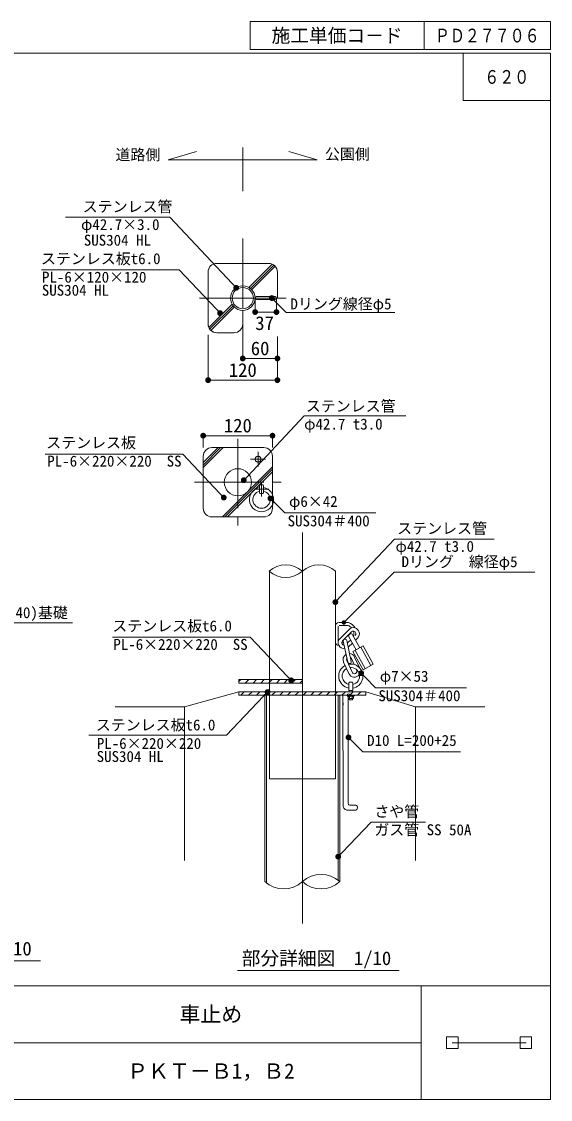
# Model space of a CAD drawing. Units: millimetres at full size, sheet at 1:10. Extents: x 266 to 3005, y 4223 to 6089.
# Drawn here: x 2089 to 3005, y 4223 to 6089 of the extents above; entities that cross this region are included whole.
import ezdxf
from ezdxf.enums import TextEntityAlignment as Align

# ---------------------------------------------------------------- set-up
doc = ezdxf.new("R2010")
doc.units = ezdxf.units.MM
doc.header["$LTSCALE"] = 10
doc.header["$PDMODE"] = 32
doc.header["$PDSIZE"] = 5
for name, pattern in [('CHAIN', [18.5, 12, -1.5, 3.5, -1.5]), ('DASHED_SPACED', [12, 6, -6]), ('USER1', [200, 125, -25, 25, -25])]:
    doc.linetypes.add(name, pattern=pattern)
for name, color, linetype, lineweight in [('0_2', 7, 'Continuous', 13), ('C', 1, 'CHAIN', 18), ('H', 6, 'DASHED_SPACED', 5), ('K', 7, 'Continuous', 20), ('K-1', 2, 'Continuous', 15), ('K-2', 7, 'Continuous', 13), ('ハッチ', 4, 'Continuous', 13), ('寸法', 1, 'Continuous', 13), ('本体', 7, 'Continuous', 13)]:
    doc.layers.add(name, color=color, linetype=linetype, lineweight=lineweight)
doc.styles.add('ＭＳ ゴシック', font='')
doc.styles.get('ＭＳ ゴシック').set_extended_font_data('MS Gothic')
pattern_1 = [(45, (51.18, -67.41), (-6.73519, 6.73519), [])]

# ---------------------------------------------------------------- blocks, each defined once
blk = doc.blocks.new('filled_dot')
at = {"color": 0, "linetype": 'Continuous', "lineweight": -2, "const_width": 1.25}
blk.add_lwpolyline([(-0.625, 0, 1), (0.625, 0, 1)], format="xyb", close=True, dxfattribs=at)

msp = doc.modelspace()

# ---------------------------------------------------------------- hatches: boundary and pattern name
at = {"layer": 'ハッチ'}
h = msp.add_hatch(dxfattribs=at)
h.set_pattern_fill('USER', color=256, style=0, pattern_type=2)
h.set_pattern_definition([(45, (-1873.85, 0), (-63.6396, 63.6396), []), (45, (-1869.5, 0), (-63.6396, 63.6396), []), (45, (-1865.15, 0), (-63.6396, 63.6396), [])])
h.paths.add_polyline_path([(2411.76, 5655.37, -0.41421), (2426.76, 5670.37), (2516.76, 5670.37, -0.41421), (2531.76, 5655.37), (2531.76, 5610.37), (2493.11, 5610.37, 0.66818), (2456.66, 5625.47, 0.66818), (2471.76, 5589.02), (2471.76, 5565.37, -0.41421), (2456.76, 5550.37), (2426.76, 5550.37, -0.45826), (2411.76, 5567.77)])
h = msp.add_hatch(dxfattribs=at)
h.set_pattern_fill('USER', color=256, style=0, pattern_type=2)
h.set_pattern_definition([(45, (-1882.38, -105.55), (-63.6396, 63.6396), []), (45, (-1878.03, -105.55), (-63.6396, 63.6396), []), (45, (-1873.68, -105.55), (-63.6396, 63.6396), [])])
h.paths.add_polyline_path([(2403.23, 5246.44), (2403.23, 5336.44, -0.41421), (2418.23, 5351.44), (2508.23, 5351.44, -0.41421), (2523.23, 5336.44), (2523.23, 5246.44, -0.41421), (2508.23, 5231.44), (2418.23, 5231.44, -0.41421)])
h.paths.add_polyline_path([(2439.73, 5291.44, -1), (2486.73, 5291.44, -1)], flags=16)
h = msp.add_hatch(dxfattribs=at)
h.set_pattern_fill('USER', color=256, style=0, pattern_type=2)
h.set_pattern_definition(pattern_1)
h.paths.add_polyline_path([(2574.94, 4943.73), (2464.94, 4943.73), (2464.94, 4949.73), (2574.94, 4949.73)])
h = msp.add_hatch(dxfattribs=at)
h.set_pattern_fill('USER', color=256, style=0, pattern_type=2)
h.set_pattern_definition(pattern_1)
h.paths.add_polyline_path([(2684.94, 4922.62), (2464.94, 4922.62), (2464.94, 4928.62), (2684.94, 4928.62)])

# ---------------------------------------------------------------- linework, layer by layer
at = {"layer": '0_2'}
msp.add_line((2780.74, 4320.9), (1808.8, 4320.9), dxfattribs=at)
at = {"layer": '0_2', "color": 1}
msp.add_lwpolyline([(1764.9, 5148.2), (1771.98, 5141.13), (1864.9, 5048.2), (2177.16, 5048.2)], dxfattribs=at)
at = {"layer": 'C'}
for p, q in [((2471.76, 5713.5), (2471.76, 5544.02)), ((2396.76, 5610.37), (2546.76, 5610.37)), ((2463.23, 5366.44), (2463.23, 5216.44)), ((2498.23, 5318.61), (2498.23, 5344.27)), ((2485.4, 5331.44), (2511.05, 5331.44)), ((2388.23, 5291.44), (2538.23, 5291.44)), ((2504.23, 5266.61), (2504.23, 5292.27)), ((2491.4, 5279.44), (2517.05, 5279.44))]:
    msp.add_line(p, q, dxfattribs=at)
at = {"layer": 'H'}
msp.add_circle((2498.23, 5331.44), 5, dxfattribs=at)
at = {"layer": 'K'}
for radius in [21.35, 18.35]:
    msp.add_circle((2471.76, 5610.37), radius, dxfattribs=at)
at = {"layer": 'K-1'}
for p, q in [((2516.76, 5670.37), (2426.76, 5670.37)), ((2411.76, 5655.37), (2411.76, 5565.37)), ((2531.76, 5610.37), (2531.76, 5655.37)), ((2530.11, 5610.37), (2531.76, 5610.37)), ((2471.76, 5565.37), (2471.76, 5589.02)), ((2426.76, 5550.37), (2456.76, 5550.37)), ((2508.23, 5351.44), (2418.23, 5351.44)), ((2403.23, 5336.44), (2403.23, 5246.44)), ((2523.23, 5270.39), (2523.23, 5336.44)), ((2523.23, 5246.44), (2523.23, 5252.5)), ((2418.23, 5231.44), (2508.23, 5231.44)), ((2574.94, 4949.73), (2464.94, 4949.73)), ((2464.94, 4949.73), (2464.94, 4943.73)), ((2574.94, 4943.73), (2574.94, 4949.73)), ((2574.94, 4943.73), (2464.94, 4943.73))]:
    msp.add_line(p, q, dxfattribs=at)
msp.add_lwpolyline([(2684.94, 4922.62), (2464.94, 4922.62), (2464.94, 4928.62), (2684.94, 4928.62)], close=True, dxfattribs=at)
msp.add_circle((2463.23, 5291.44), 23.5, dxfattribs=at)
for centre, start, end in [((2426.76, 5655.37), 90, 180), ((2516.76, 5655.37), 0, 90), ((2426.76, 5565.37), 180, 270), ((2456.76, 5565.37), 270, 0), ((2418.23, 5336.44), 90, 180), ((2508.23, 5336.44), 0, 90), ((2508.23, 5246.44), 270, 0)]:
    msp.add_arc(centre, 15, start, end, dxfattribs=at)
at = {"layer": 'K-2'}
for p, q in [((2495.61, 5612.87), (2527.61, 5612.87)), ((2495.61, 5607.87), (2527.61, 5607.87)), ((2500.56, 5273.99), (2500.56, 5284.9)), ((2507.35, 5286.72), (2501.1, 5286.72)), ((2507.89, 5273.99), (2507.89, 5284.9)), ((2507.35, 5272.17), (2501.1, 5272.17)), ((2637.09, 5015.12), (2637.09, 5042.12)), ((2638.59, 5048.62), (2655.02, 5048.62)), ((2638.59, 5043.62), (2654.09, 5043.62)), ((2655.8, 5036.64), (2640.18, 5021.15)), ((2660.03, 5032.38), (2644.41, 5016.89)), ((2655.72, 5023.65), (2668.15, 5001.33)), ((2661.92, 5027.11), (2674.35, 5004.78)), ((2670.59, 5021.73), (2666.93, 5018.11)), ((2643.07, 5013.62), (2646.38, 5013.62)), ((2653.79, 4979.85), (2645.86, 5015.99)), ((2651.72, 5017.27), (2659.65, 4981.13)), ((2658.67, 5018.36), (2652.76, 5012.51)), ((2661.7, 5012.91), (2654.97, 5006.24)), ((2676.26, 5005.85), (2693.77, 4974.39)), ((2664.75, 4975.86), (2659.95, 4986.27)), ((2673.83, 4970.49), (2665.4, 4988.78)), ((2666.24, 5000.27), (2683.75, 4968.81)), ((2655.53, 4960.01), (2646.33, 4979.99)), ((2660.98, 4962.52), (2651.78, 4982.5)), ((2655.28, 4932.44), (2655.28, 4943.35)), ((2662.07, 4945.17), (2655.82, 4945.17)), ((2655.82, 4930.62), (2655.82, 4928.62)), ((2662.07, 4930.62), (2655.82, 4930.62)), ((2662.07, 4930.62), (2662.07, 4928.62)), ((2662.6, 4932.44), (2662.6, 4943.35)), ((2645.19, 4921.72), (2645.47, 4921.44)), ((2645.19, 4917.32), (2645.47, 4917.59)), ((2665.08, 4922.62), (2652.8, 4922.62)), ((2652.8, 4922.62), (2652.8, 4921.73)), ((2665.08, 4921.73), (2652.8, 4921.73)), ((2652.8, 4921.73), (2654.51, 4920.99)), ((2654.51, 4920.6), (2654.42, 4920.69)), ((2654.51, 4918.44), (2654.42, 4918.34)), ((2654.42, 4918.34), (2654.42, 4914.49)), ((2654.51, 4920.99), (2654.51, 4917.22)), ((2662.27, 4916.89), (2655.62, 4916.89)), ((2655.94, 4916.89), (2655.94, 4914.88)), ((2655.94, 4914.88), (2656.48, 4914.42)), ((2655.94, 4914.88), (2661.94, 4914.88)), ((2656.48, 4914.42), (2661.4, 4914.42)), ((2656.73, 4920.99), (2656.73, 4917.22)), ((2661.16, 4920.99), (2661.16, 4917.22)), ((2661.94, 4916.89), (2661.94, 4914.88)), ((2665.08, 4921.73), (2663.37, 4920.99)), ((2663.37, 4920.99), (2663.37, 4917.22)), ((2665.08, 4922.62), (2665.08, 4921.73)), ((2645.19, 4909.32), (2645.47, 4909.04)), ((2645.47, 4909.04), (2645.47, 4905.19))]:
    msp.add_line(p, q, dxfattribs=at)
msp.add_lwpolyline([(2662.51, 4998.19), (2679.99, 5007.92), (2697.5, 4976.47), (2680.03, 4966.74)], close=True, dxfattribs=at)
for centre, radius, start, end in [((2495.61, 5610.37), 2.5, 90, 270), ((2527.61, 5610.37), 2.5, 270, 90), ((2503.91, 5284.9), 3.35, 147.13278, 180), ((2504.54, 5284.9), 3.35, 0, 32.86722), ((2504.23, 5261.44), 21, 100.041, 79.959), ((2504.23, 5261.44), 15, 104.1283, 75.8717), ((2503.91, 5273.99), 3.35, 180, 212.86722), ((2504.54, 5273.99), 3.35, 327.13278, 0), ((2638.59, 5042.12), 6.5, 90, 180), ((2647.84, 5028.62), 16.25, 40.78953, 67.38014), ((2647.84, 5028.62), 21.25, 29.96868, 70.25008), ((2658.82, 5025.38), 3.55, 29.10692, 209.10692), ((2663.2, 5029.19), 10.5, 314.75849, 134.75849), ((2663.2, 5029.19), 4.5, 314.75849, 134.75849), ((2647.84, 5028.62), 16.25, 344.49546, 18.1731), ((2638.59, 5015.12), 6.5, 180, 268.15409), ((2647.57, 5013.7), 10.5, 134.75849, 275.89145), ((2647.57, 5013.7), 4.5, 134.75849, 267.10605), ((2648.79, 5016.63), 3, 12.36971, 192.36971), ((2647.57, 5013.7), 10.5, 309.66667, 314.75849), ((2655.86, 4984.38), 10.5, 118.98382, 204.73942), ((2655.86, 4984.38), 4.5, 144.21773, 204.73942), ((2655.86, 4984.38), 10.5, 24.73942, 85.78072), ((2655.86, 4984.38), 4.5, 24.73942, 60.59708), ((2658.94, 4955.68), 21, 118.23822, 259.959), ((2658.94, 4955.68), 15, 119.64067, 255.8717), ((2656.72, 4980.49), 3, 192.36971, 12.36971), ((2658.94, 4955.68), 21, 280.041, 101.75497), ((2658.94, 4955.68), 15, 284.1283, 96.40509), ((2665.07, 4964.4), 4.5, 204.73942, 36.46282), ((2665.07, 4964.4), 10.5, 204.73942, 325.18209), ((2658.63, 4943.35), 3.35, 147.13278, 180), ((2658.63, 4932.44), 3.35, 180, 212.86722), ((2659.25, 4943.35), 3.35, 0, 32.86722), ((2659.25, 4932.44), 3.35, 327.13278, 0), ((2655.62, 4922.7), 2.04, 237.13278, 302.86722), ((2655.62, 4918.93), 2.04, 237.13278, 302.86722), ((2658.94, 4928.34), 7.68, 252.88, 286.77865), ((2658.94, 4924.57), 7.68, 253, 287), ((2662.27, 4922.7), 2.04, 237.13278, 302.86722), ((2662.27, 4918.93), 2.04, 237.13278, 302.86722)]:
    msp.add_arc(centre, radius, start, end, dxfattribs=at)
msp.add_point((2654.94, 4922.62), dxfattribs=at)
at = {"layer": '寸法', "color": 3}
for p, q in [((2342.65, 5849.86), (2391.9, 5864.02)), ((2600.86, 5849.86), (2551.62, 5864.02)), ((2342.65, 5849.86), (2600.86, 5849.86)), ((1451.67, 4462.38), (2121.47, 4462.38)), ((2462.88, 4445.76), (2742.62, 4445.76))]:
    msp.add_line(p, q, dxfattribs=at)
at = {"layer": '寸法', "color": 3, "linetype": 'USER1'}
msp.add_line((2471.76, 5795.55), (2471.76, 5871.16), dxfattribs=at)
at = {"layer": '寸法'}
for points in [[(2460.47, 5628.18), (2453.62, 5635.47), (2345.33, 5750.76), (2164.98, 5750.76)], [(2432.43, 5584.41), (2425.55, 5591.66), (2361.38, 5659.33), (2123.15, 5659.33)], [(2522.07, 5610.46), (2529.09, 5603.34), (2546.94, 5585.25), (2735.21, 5585.25)], [(2473.4, 5294.97), (2480.25, 5302.26), (2578.14, 5406.47), (2753.95, 5406.21)], [(2438.86, 5264.98), (2431.98, 5272.24), (2367.81, 5339.9), (2129.58, 5339.9)], [(2519.61, 5263.52), (2526.63, 5256.4), (2544.47, 5238.32), (2701.91, 5238.32)], [(2632.09, 5083.95), (2638.96, 5091.23), (2734.66, 5192.63), (2907.32, 5192.63)], [(2646.81, 5048.62), (2652.11, 5053.92), (2733.96, 5135.77), (2977.28, 5135.77)], [(2555.49, 4948.39), (2548.61, 4955.65), (2484.44, 5023.31), (2246.2, 5023.31)], [(2676.84, 4960.74), (2683.86, 4953.62), (2701.7, 4935.54), (2859.14, 4935.54)], [(2514.68, 4928.12), (2507.8, 4920.87), (2443.63, 4853.2), (2205.4, 4853.2)], [(2654.82, 4849.6), (2661.84, 4842.48), (2679.68, 4824.4), (2848.77, 4824.4)], [(2637.09, 4643.04), (2643.98, 4650.29), (2694.16, 4703.03), (2788.07, 4703.03)]]:
    msp.add_lwpolyline(points, dxfattribs=at)
at = {"layer": '本体'}
for p, q in [((2484.47, 6089.29), (3004.58, 6089.29)), ((2484.47, 6089.29), (2484.47, 6040.91)), ((2785.67, 6089.29), (2785.67, 6040.91)), ((3004.58, 6089.29), (3004.58, 6040.91)), ((2484.47, 6040.91), (3004.58, 6040.91)), ((2853.24, 6034.42), (2853.24, 5952.42)), ((3004.58, 5952.42), (2853.24, 5952.42)), ((2426.76, 5670.37), (2516.76, 5670.37)), ((2411.76, 5567.77), (2411.76, 5655.37)), ((2471.76, 5589.02), (2471.76, 5565.37)), ((2456.76, 5550.37), (2426.76, 5550.37)), ((2418.23, 5351.44), (2508.23, 5351.44)), ((2403.23, 5246.44), (2403.23, 5336.44)), ((2523.23, 5336.44), (2523.23, 5246.44)), ((2508.23, 5231.44), (2418.23, 5231.44)), ((2517.79, 4777.62), (2517.79, 5137.36)), ((2632.09, 4777.62), (2632.09, 5137.36)), ((2464.94, 4928.62), (2370.71, 4902.62)), ((2684.94, 4928.62), (2770.71, 4902.62)), ((2464.94, 4922.62), (2517.79, 4922.62)), ((2509.79, 4599.76), (2509.79, 4922.62)), ((2512.79, 4596.72), (2512.79, 4922.62)), ((2637.09, 4601.88), (2637.09, 4922.62)), ((2640.09, 4599.76), (2640.09, 4922.62)), ((2645.26, 4922.62), (2645.47, 4731.59)), ((2250.71, 4902.62), (2370.71, 4902.62)), ((2370.71, 4902.62), (2370.71, 4636.45)), ((2770.71, 4902.62), (2770.71, 4636.45)), ((2770.71, 4902.62), (2890.71, 4902.62)), ((2517.79, 4777.62), (2632.09, 4777.62)), ((2653.84, 4723.37), (2666.24, 4723.37)), ((2667.48, 4732.32), (2656.94, 4732.32)), ((2780.74, 4419.19), (2780.74, 4222.61)), ((2834.52, 4320.9), (2962.26, 4320.9))]:
    msp.add_line(p, q, dxfattribs=at)
at = {"layer": '本体', "color": 1}
for p, q in [((2493.11, 5610.37), (2493.11, 5586.23)), ((2530.11, 5610.37), (2530.11, 5586.23)), ((2493.11, 5586.23), (2530.11, 5586.23)), ((2411.76, 5546.77), (2411.76, 5468.28)), ((2471.76, 5544.02), (2471.76, 5505.81)), ((2531.76, 5544.02), (2531.76, 5505.81)), ((2531.76, 5544.02), (2531.76, 5468.28)), ((2471.76, 5505.81), (2531.76, 5505.81)), ((2531.76, 5468.28), (2411.76, 5468.28)), ((2403.23, 5372.13), (2523.23, 5372.13)), ((2403.23, 5351.44), (2403.23, 5372.13)), ((2523.23, 5351.44), (2523.23, 5372.13))]:
    msp.add_line(p, q, dxfattribs=at)
at = {"layer": '本体', "color": 1, "linetype": 'USER1'}
msp.add_line((2574.94, 5204.3), (2574.94, 4527.27), dxfattribs=at)
at = {"layer": '本体', "color": 6}
msp.add_line((266.46, 4419.19), (3004.58, 4419.19), dxfattribs=at)
msp.add_lwpolyline([(3004.58, 6034.42), (266.46, 6034.42), (266.46, 4222.61), (3004.58, 4222.61)], close=True, dxfattribs=at)
at = {"layer": '本体'}
for points in [[(2531.76, 5655.37), (2531.76, 5610.37), (2493.11, 5610.37)], [(2654.67, 4733.6), (2654.42, 4735.82), (2654.42, 4920.69)]]:
    msp.add_lwpolyline(points, dxfattribs=at)
for points in [[(2824.73, 4310.9), (2844.73, 4310.9), (2844.73, 4330.9), (2824.73, 4330.9)], [(2972.05, 4310.9), (2952.05, 4310.9), (2952.05, 4330.9), (2972.05, 4330.9)]]:
    msp.add_lwpolyline(points, close=True, dxfattribs=at)
for centre, radius, start, end in [((2426.76, 5655.37), 15, 90, 180), ((2516.76, 5655.37), 15, 0, 90), ((2471.76, 5610.37), 21.35, 0, 270), ((2426.76, 5565.54), 15.17, 171.51977, 270), ((2456.76, 5565.37), 15, 270, 0), ((2418.23, 5336.44), 15, 90, 180), ((2508.23, 5336.44), 15, 0, 90), ((2418.23, 5246.44), 15, 180, 270), ((2508.23, 5246.44), 15, 270, 0), ((2546.15, 5105.29), 43.19, 48.19, 131.80999), ((2546.15, 5169.68), 43.19, 228.19, 311.80999), ((2603.74, 5105.29), 43.19, 48.19, 131.80999), ((2653.7, 4731.6), 8.23, 180.06123, 270.97406), ((2656.94, 4734.98), 2.66, 211.13177, 270), ((2665.96, 4727.97), 4.61, 273.44935, 70.84736), ((2607.29, 4563.6), 48.52, 48.19, 131.80999), ((2542.6, 4635.92), 48.52, 228.19, 311.80999), ((2607.29, 4635.92), 48.52, 228.19, 311.80999)]:
    msp.add_arc(centre, radius, start, end, dxfattribs=at)

# ---------------------------------------------------------------- block references
at = {"layer": '寸法'}
for p, xscale, yscale, rotation in [((2460.47, 5628.18), 4, 4, 133.2), ((2522.07, 5610.46), 4, 4, 314.6), ((2432.43, 5584.41), 4, 4, 133.5), ((2473.4, 5294.97), 4, 4, 46.8), ((2438.86, 5264.98), 4, 4, 133.5), ((2519.61, 5263.52), 4, 4, 314.6), ((2632.09, 5083.95), 4, 4, 46.7), ((2646.81, 5048.62), 3, 3, 45), ((2676.84, 4960.74), 4, 4, 314.6), ((2555.49, 4948.39), 4, 4, 133.5), ((2514.68, 4928.12), 4, 4, 226.5), ((2654.82, 4849.6), 4, 4, 314.6), ((2637.09, 4643.04), 4, 4, 46.4)]:
    msp.add_blockref('filled_dot', p, dxfattribs=dict(at, xscale=xscale, yscale=yscale, rotation=rotation))
at = {"layer": '本体', "color": 1, "xscale": 4, "yscale": 4}
for p in [(2493.11, 5586.23), (2471.76, 5505.81), (2411.76, 5468.28), (2403.23, 5372.13)]:
    msp.add_blockref('filled_dot', p, dxfattribs=at)
at = {"layer": '本体', "color": 1, "xscale": 4, "yscale": 4, "rotation": 180}
for p in [(2530.11, 5586.23), (2531.76, 5505.81), (2531.76, 5468.28), (2523.23, 5372.13)]:
    msp.add_blockref('filled_dot', p, dxfattribs=at)

# ---------------------------------------------------------------- texts
at = {"layer": '寸法', "color": 3, "style": 'ＭＳ ゴシック'}
for s, height, p in [('道路側', 18.99, (2251.33, 5843.52)), ('公園側', 18.99, (2614.08, 5844.65)), ('ステンレス管', 18.99, (2194.6, 5753.75)), ('φ42.7×3.0', 18.99, (2191.68, 5722.57)), ('SUS304 HL', 18.99, (2196.43, 5695.49)), ('ステンレス板t6.0', 18.99, (2122.27, 5663.47)), ('PL-6×120×120', 18.99, (2124.03, 5631.48)), ('SUS304 HL', 18.99, (2123.73, 5608.85)), ('Dリング線径φ5', 18.99, (2554.34, 5585.15)), ('ステンレス管', 18.99, (2580.96, 5408.19)), ('φ42.7 t3.0', 18.99, (2578.05, 5377.01)), ('ステンレス板', 18.99, (2131.46, 5344.85)), ('PL-6×220×220\u3000SS', 18.99, (2133.22, 5312.85)), ('φ6×42', 18.99, (2551.87, 5243.08)), ('SUS304＃400', 18.99, (2549.38, 5209.36)), ('ステンレス管', 18.99, (2739.2, 5196.43)), ('φ42.7 t3.0', 18.99, (2736.28, 5165.25)), ('Dリング\u3000線径φ5', 18.99, (2746.72, 5138.71)), ('再生ｸﾗｯｼｬ-ﾗﾝ(RC-40)基礎', 18.99, (1871.13, 5050.44)), ('ステンレス板t6.0', 18.99, (2245.88, 5027.45)), ('PL-6×220×220\u3000SS', 18.99, (2247.64, 4995.46)), ('φ7×53', 18.99, (2709.1, 4940.3)), ('SUS304＃400', 18.99, (2706.61, 4906.58)), ('ステンレス板t6.0', 18.99, (2217.23, 4855.96)), ('D10 L=200+25', 18.99, (2687.08, 4829.16)), ('PL-6×220×220', 18.99, (2218.99, 4823.96)), ('SUS304 HL', 18.99, (2218.69, 4801.33)), ('さや管', 18.99, (2699.61, 4706.07)), ('ガス管 SS 50A', 18.99, (2699.61, 4674.41)), ('参考図（基礎を上げて設置する場合）\u30001/10', 23.74, (1458.78, 4464.8)), ('部分詳細図\u30001/10', 23.74, (2469.98, 4448.18))]:
    msp.add_text(s, height=height, dxfattribs=at).set_placement(p, align=Align.BOTTOM_LEFT)
at = {"layer": '本体', "style": 'ＭＳ ゴシック'}
for s, height, p in [('施工単価コ－ド', 23.74, (2635.07, 6065.1)), ('車止め', 26.58, (2416.47, 4370.04)), ('ＰＫＴ－Ｂ1，Ｂ2', 26.58, (2416.47, 4271.75))]:
    msp.add_text(s, height=height, dxfattribs=at).set_placement(p, align=Align.MIDDLE_CENTER)
at = {"layer": '本体', "style": 'ＭＳ ゴシック', "width": 0.8}
for s, p in [('ＰＤ２７７０６', (2895.13, 6065.1)), ('６２０', (2928.91, 5993.42))]:
    msp.add_text(s, height=23.74, dxfattribs=at).set_placement(p, align=Align.MIDDLE_CENTER)
at = {"layer": '本体', "color": 1, "style": 'ＭＳ ゴシック'}
for s, p in [('37', (2509.53, 5567.01)), ('60', (2501.76, 5523.31)), ('120', (2471.76, 5485.78)), ('120', (2463.23, 5389.63))]:
    msp.add_text(s, height=23.74, dxfattribs=at).set_placement(p, align=Align.MIDDLE_CENTER)

doc.saveas('drawing.dxf')
